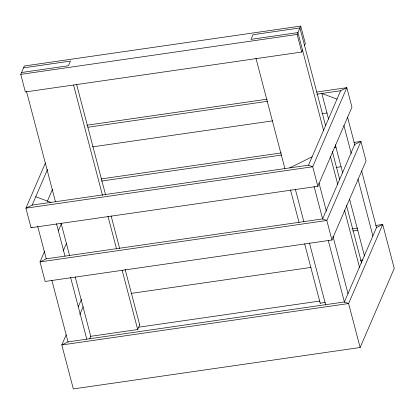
<?xml version="1.0" encoding="UTF-8"?>
<svg xmlns="http://www.w3.org/2000/svg" width="415" height="415" viewBox="0 0 415 415"><rect width="100%" height="100%" fill="white"/><g stroke="black" fill="none" stroke-linecap="round" stroke-linejoin="round"><path stroke-width="0.62" d="M302.54 50.174L301.736 52.036L25.362 91.954L20.75 74.368L24.361 65.995L300.735 26.078L305.347 43.663L304.543 45.52M45.411 162.991L25.917 208.174L31.042 227.716L317.843 186.288L351.956 107.215L346.831 87.674L316.676 92.031M316.889 94.184L340.611 90.755L346.831 87.674L312.718 166.747L25.917 208.174L32.137 205.093L47.543 169.372M47.279 201.415L52.415 189.51M44.633 251.21L40.016 261.912L45.142 281.453L331.943 240.026L366.056 160.953L360.931 141.411L353.87 142.433M58.302 230.849L61.389 223.706M63.173 250.987L66.514 243.247M66.161 334.853L61.804 344.958L73.336 388.922L360.137 347.5L394.25 268.427L382.713 224.463L375.658 225.48M78.217 306.908L81.553 299.179M79.836 314.492L83.176 306.752M89.744 338.661L90.761 336.306L137.692 329.526L139.699 324.878M301.736 52.036L297.119 34.45L300.735 26.078M32.137 205.093L308.506 165.175L340.611 90.755M322.605 218.913L326.818 220.484L40.016 261.912L46.231 258.83L322.605 218.913L354.711 144.493L360.931 141.411L326.818 220.484L331.943 240.026M344.393 301.959L348.605 303.531L61.804 344.958L68.019 341.877L344.393 301.959L376.498 227.539L382.713 224.463L348.605 303.531L360.137 347.5M31.042 227.716L32.173 227.155M289.732 167.888L312.116 156.803M23.562 67.853L70.488 61.078L68.485 65.726L21.554 72.506M20.75 74.368L297.119 34.45M86.979 125.211L267.27 99.169M87.964 127.249L267.514 101.312M92.452 146.879L272.639 120.853M322.014 113.72L327.144 112.984M101.073 178.948L281.37 152.907M101.421 181.075L281.609 155.049M334.189 147.455L336.114 147.18M336.114 167.458L341.239 166.721M351.92 228.909L357.694 228.074M352.771 230.968L357.901 230.226M131.073 293.41L310.991 267.426M360.293 260.304L362.855 259.935M138.693 327.202L319.924 301.025M320.198 303.168L325.272 302.431M337.001 99.128L321.843 93.468L328.566 119.11M308.506 165.175L312.718 166.747L317.843 186.288M35.747 196.72L50.905 202.385M347.505 117.025L354.887 145.167M361.615 170.809L376.545 227.726M343.89 125.397L351.277 153.54M358.005 179.181L372.935 236.099M335.294 144.752L342.681 172.899M349.57 199.164L364.5 256.081M325.599 125.771L299.931 27.935L253 34.715L250.992 39.368L297.923 32.588L323.591 130.424M332.342 151.485L339.745 179.705M346.494 205.42L361.631 263.12M330.501 156.761L337.743 184.359M344.486 210.073L359.623 267.768M319.011 183.072L326.392 211.214M332.955 236.234L348.05 293.773M314.088 186.439L322.616 218.964M328.198 240.228L344.44 302.146M295.314 189.152L303.847 221.672M309.424 242.941L325.666 304.859M255.931 58.183L284.887 168.557M290.479 189.883L299.039 222.492M304.631 243.818L320.261 303.396M76.578 84.281L105.535 194.661M111.132 215.982L119.686 248.595M125.112 269.288L139.756 325.106M73.585 85.168L102.541 195.548M107.973 216.246L116.527 248.855M122.119 270.181L137.749 329.759M26.487 91.321L55.444 201.7M61.041 223.021L69.596 255.635M75.188 276.955L90.818 336.539M56.487 223.649L65.02 256.169M70.597 277.433L86.839 339.356M37.713 226.357L46.247 258.882M51.823 280.146L68.07 342.064"/></g></svg>
